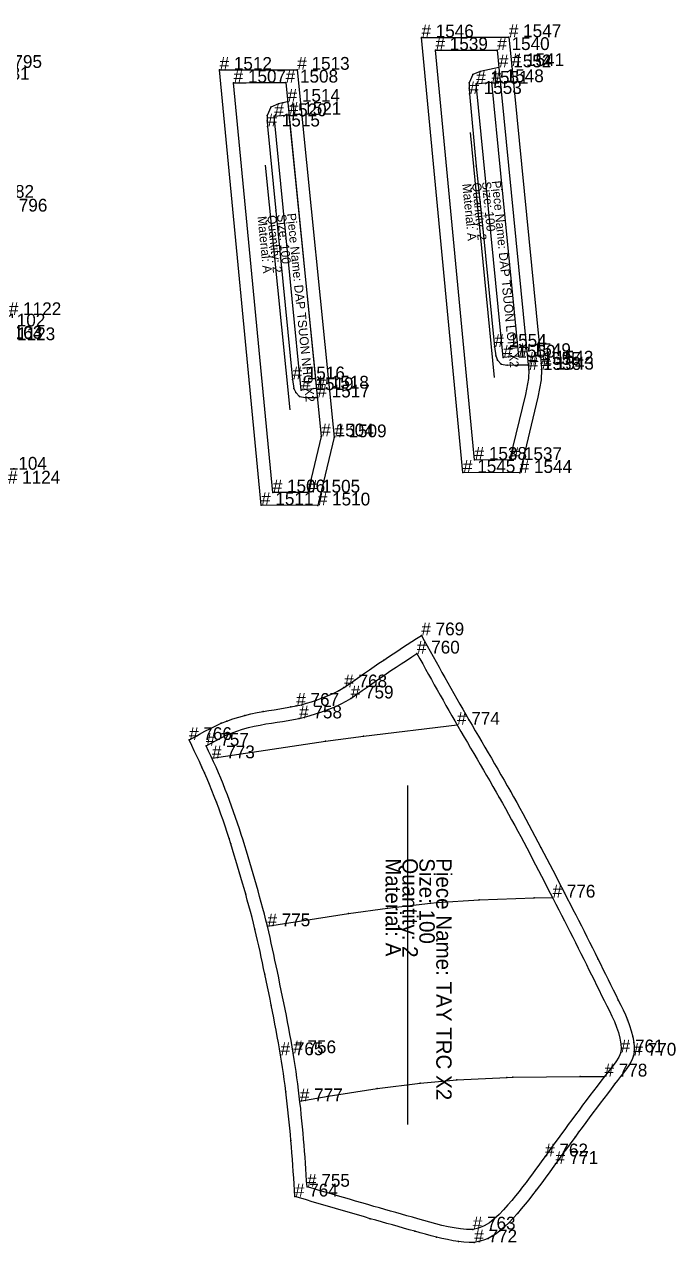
# Model space of a CAD drawing. Header units: metres. Extents: x 0 to 14781, y -73 to 3955.
# Drawn here: x 1433 to 1941, y 1509 to 2461 of the extents above; entities that cross this region are included whole.
import ezdxf

# ---------------------------------------------------------------- set-up
doc = ezdxf.new("R2010")
doc.units = ezdxf.units.M

# ---------------------------------------------------------------- blocks, each defined once
blk = doc.blocks.new('26')
at = {"layer": '1'}
blk.add_lwpolyline([(1643.95, 1545.28), (1643.63, 1550.14), (1643.31, 1555.01), (1642.98, 1559.87), (1642.65, 1564.73), (1642.3, 1569.6), (1641.95, 1574.46), (1641.58, 1579.32), (1641.2, 1584.18), (1640.79, 1589.04), (1640.38, 1593.82), (1639.94, 1598.59), (1639.48, 1603.37), (1639, 1608.14), (1638.49, 1612.91), (1637.97, 1617.68), (1637.41, 1622.44), (1636.83, 1627.2), (1636.22, 1631.96), (1635.58, 1636.71), (1634.92, 1641.46), (1634.22, 1646.2), (1633.5, 1650.94), (1632.74, 1655.67), (1631.92, 1660.56), (1631.07, 1665.44), (1630.19, 1670.32), (1629.29, 1675.19), (1628.36, 1680.06), (1627.41, 1684.93), (1626.45, 1689.79), (1625.47, 1694.65), (1624.48, 1699.51), (1623.47, 1704.36), (1622.47, 1709.22), (1621.46, 1714.07), (1620.45, 1718.93), (1619.53, 1723.35), (1618.6, 1727.77), (1617.67, 1732.18), (1616.73, 1736.6), (1615.77, 1741.01), (1614.78, 1745.42), (1613.77, 1749.81), (1612.72, 1754.2), (1611.59, 1758.76), (1610.43, 1763.32), (1609.23, 1767.86), (1608, 1772.4), (1606.76, 1776.93), (1605.5, 1781.46), (1604.26, 1785.84), (1603.02, 1790.21), (1601.76, 1794.58), (1600.48, 1798.95), (1599.2, 1803.31), (1597.89, 1807.67), (1596.57, 1812.02), (1595.23, 1816.36), (1593.87, 1820.7), (1592.49, 1825.04), (1590.95, 1829.77), (1589.38, 1834.5), (1587.78, 1839.21), (1586.14, 1843.92), (1584.46, 1848.6), (1582.73, 1853.27), (1580.96, 1857.91), (1579.13, 1862.53), (1577.26, 1867.13), (1575.33, 1871.71), (1573.36, 1876.27), (1571.33, 1880.8), (1569.37, 1885.05), (1567.37, 1889.29), (1565.35, 1893.51), (1563.31, 1897.72), (1561.26, 1901.93), (1565.39, 1904.26), (1569.53, 1906.55), (1573.69, 1908.8), (1577.88, 1910.97), (1582.12, 1913.03), (1586.41, 1914.96), (1590.77, 1916.74), (1595.36, 1918.4), (1600.03, 1919.87), (1604.76, 1921.18), (1609.53, 1922.33), (1614.34, 1923.35), (1619.17, 1924.25), (1623.48, 1924.96), (1627.8, 1925.62), (1632.11, 1926.28), (1636.42, 1926.96), (1640.71, 1927.72), (1644.97, 1928.58), (1649, 1929.52), (1653.01, 1930.59), (1656.98, 1931.79), (1660.92, 1933.1), (1664.82, 1934.52), (1669.31, 1936.3), (1673.71, 1938.26), (1678.01, 1940.43), (1682.18, 1942.84), (1682.49, 1943.03), (1685.34, 1944.9), (1688.14, 1946.86), (1690.91, 1948.85), (1694.62, 1951.5), (1698.35, 1954.11), (1702.09, 1956.71), (1705.84, 1959.29), (1709.6, 1961.85), (1713.38, 1964.39), (1717.03, 1966.83), (1720.68, 1969.26), (1724.34, 1971.68), (1728.01, 1974.09), (1731.68, 1976.5), (1735.36, 1978.9), (1739.03, 1981.29), (1742.71, 1983.69), (1745.01, 1979.55), (1747.31, 1975.42), (1749.61, 1971.28), (1751.91, 1967.15), (1754.22, 1963.02), (1756.52, 1958.89), (1758.84, 1954.76), (1761.15, 1950.63), (1763.47, 1946.5), (1765.8, 1942.38), (1768.13, 1938.26), (1770.46, 1934.15), (1772.8, 1930.04), (1775.16, 1925.93), (1777.51, 1921.83), (1779.88, 1917.73), (1782.38, 1913.43), (1784.88, 1909.13), (1787.39, 1904.84), (1789.9, 1900.55), (1792.41, 1896.26), (1794.93, 1891.98), (1797.44, 1887.69), (1799.95, 1883.39), (1802.45, 1879.1), (1804.94, 1874.79), (1807.42, 1870.49), (1809.88, 1866.17), (1812.33, 1861.85), (1814.78, 1857.49), (1817.21, 1853.13), (1819.62, 1848.76), (1822.02, 1844.38), (1824.41, 1839.99), (1826.78, 1835.6), (1829.14, 1831.2), (1831.49, 1826.79), (1833.83, 1822.37), (1836.15, 1817.96), (1838.48, 1813.53), (1840.79, 1809.1), (1843.09, 1804.67), (1845.39, 1800.24), (1847.69, 1795.8), (1849.98, 1791.36), (1852.27, 1786.92), (1854.55, 1782.48), (1856.75, 1778.2), (1858.95, 1773.92), (1861.15, 1769.64), (1863.34, 1765.35), (1865.52, 1761.07), (1867.71, 1756.78), (1869.88, 1752.49), (1872.05, 1748.2), (1874.21, 1743.9), (1876.36, 1739.6), (1878.51, 1735.3), (1880.64, 1730.99), (1882.63, 1726.96), (1884.61, 1722.92), (1886.59, 1718.88), (1888.57, 1714.84), (1890.55, 1710.8), (1892.54, 1706.76), (1894.54, 1702.73), (1896.55, 1698.69), (1898.46, 1694.87), (1900.34, 1691.04), (1902.13, 1687.17), (1903.79, 1683.26), (1905.38, 1678.98), (1906.74, 1674.62), (1907.82, 1670.16), (1908.61, 1665.6), (1908.96, 1662.13), (1908.95, 1658.67), (1908.43, 1655.32), (1907.12, 1651.75), (1905.23, 1648.38), (1903.03, 1645.14), (1900.74, 1642.02), (1898.42, 1638.98), (1896.08, 1635.98), (1893.74, 1632.99), (1890.88, 1629.31), (1888.03, 1625.61), (1885.19, 1621.88), (1882.36, 1618.15), (1879.54, 1614.4), (1876.73, 1610.64), (1873.92, 1606.86), (1871.13, 1603.09), (1868.34, 1599.3), (1865.55, 1595.52), (1862.77, 1591.73), (1860.21, 1588.24), (1857.66, 1584.75), (1855.11, 1581.26), (1852.56, 1577.76), (1850.02, 1574.26), (1847.49, 1570.76), (1845.01, 1567.31), (1842.53, 1563.87), (1840.05, 1560.43), (1837.55, 1556.99), (1835.03, 1553.58), (1832.48, 1550.19), (1829.64, 1546.49), (1826.75, 1542.83), (1823.81, 1539.2), (1820.82, 1535.61), (1817.78, 1532.05), (1814.56, 1528.42), (1811.24, 1524.9), (1807.76, 1521.53), (1804.08, 1518.4), (1801.14, 1516.22), (1798.05, 1514.26), (1794.81, 1512.55), (1791.33, 1511.12), (1787.73, 1510.06), (1784.05, 1509.44), (1779.99, 1509.27), (1775.91, 1509.52), (1771.84, 1510.04), (1767.48, 1510.76), (1763.14, 1511.6), (1758.84, 1512.53), (1754.56, 1513.56), (1750.3, 1514.65), (1746.05, 1515.79), (1741.81, 1516.96), (1737.57, 1518.15), (1733.23, 1519.38), (1728.89, 1520.6), (1724.55, 1521.83), (1720.2, 1523.05), (1715.86, 1524.28), (1711.52, 1525.52), (1707.18, 1526.75), (1702.84, 1527.99), (1698.31, 1529.3), (1693.77, 1530.61), (1689.24, 1531.93), (1684.7, 1533.25), (1680.17, 1534.57), (1675.64, 1535.9), (1671.11, 1537.24), (1666.58, 1538.57), (1662.06, 1539.91), (1657.53, 1541.25), (1653, 1542.59), (1648.48, 1543.94)], close=True, dxfattribs=at)
at = {"layer": '14'}
blk.add_lwpolyline([(1653.43, 1552.92), (1653.12, 1557.56), (1652.81, 1562.19), (1652.49, 1566.83), (1652.17, 1571.46), (1651.84, 1576.1), (1651.49, 1580.73), (1651.13, 1585.37), (1650.75, 1590), (1650.34, 1594.82), (1649.9, 1599.64), (1649.44, 1604.46), (1648.95, 1609.27), (1648.45, 1614.08), (1647.91, 1618.89), (1647.35, 1623.7), (1646.76, 1628.5), (1646.15, 1633.3), (1645.5, 1638.1), (1644.83, 1642.89), (1644.12, 1647.67), (1643.39, 1652.45), (1642.62, 1657.23), (1641.8, 1662.15), (1640.94, 1667.07), (1640.06, 1671.99), (1639.15, 1676.89), (1638.21, 1681.8), (1637.26, 1686.7), (1636.28, 1691.6), (1635.3, 1696.49), (1634.3, 1701.39), (1633.29, 1706.28), (1632.27, 1711.17), (1631.26, 1716.06), (1630.24, 1720.95), (1629.31, 1725.41), (1628.38, 1729.87), (1627.44, 1734.33), (1626.49, 1738.79), (1625.52, 1743.24), (1624.52, 1747.68), (1623.5, 1752.12), (1622.44, 1756.56), (1621.3, 1761.18), (1620.12, 1765.79), (1618.9, 1770.39), (1617.66, 1774.99), (1616.4, 1779.58), (1615.12, 1784.17), (1613.88, 1788.58), (1612.62, 1792.99), (1611.36, 1797.4), (1610.07, 1801.8), (1608.77, 1806.19), (1607.46, 1810.59), (1606.13, 1814.97), (1604.77, 1819.36), (1603.4, 1823.73), (1602.01, 1828.1), (1600.56, 1832.55), (1599.09, 1836.99), (1597.59, 1841.41), (1596.06, 1845.83), (1594.5, 1850.24), (1592.9, 1854.63), (1591.26, 1859.01), (1589.58, 1863.37), (1587.85, 1867.71), (1586.08, 1872.03), (1584.26, 1876.33), (1582.39, 1880.61), (1580.47, 1884.87), (1578.51, 1889.05), (1576.51, 1893.23), (1574.5, 1897.39), (1578.4, 1899.54), (1582.31, 1901.66), (1586.26, 1903.69), (1590.26, 1905.59), (1594.32, 1907.34), (1598.67, 1908.95), (1603.09, 1910.37), (1607.58, 1911.6), (1612.12, 1912.68), (1616.69, 1913.63), (1621.28, 1914.46), (1625.62, 1915.17), (1629.97, 1915.84), (1634.31, 1916.5), (1638.64, 1917.19), (1642.95, 1917.95), (1647.24, 1918.82), (1651.55, 1919.82), (1655.82, 1920.97), (1660.07, 1922.25), (1664.28, 1923.65), (1668.45, 1925.16), (1672.41, 1926.72), (1676.31, 1928.41), (1680.14, 1930.23), (1683.89, 1932.21), (1687.53, 1934.36), (1690.6, 1936.38), (1693.61, 1938.48), (1696.6, 1940.63), (1700.29, 1943.26), (1704, 1945.87), (1707.73, 1948.46), (1711.46, 1951.02), (1715.21, 1953.57), (1718.97, 1956.1), (1723.01, 1958.79), (1727.07, 1961.47), (1731.13, 1964.13), (1735.19, 1966.79), (1739.26, 1969.45), (1741.52, 1965.39), (1743.78, 1961.33), (1746.04, 1957.27), (1748.3, 1953.21), (1750.57, 1949.15), (1752.84, 1945.09), (1755.11, 1941.04), (1757.39, 1936.99), (1759.68, 1932.94), (1761.97, 1928.9), (1764.26, 1924.86), (1766.57, 1920.82), (1768.88, 1916.79), (1771.2, 1912.76), (1773.69, 1908.47), (1776.19, 1904.18), (1778.69, 1899.9), (1781.2, 1895.62), (1783.7, 1891.33), (1786.21, 1887.05), (1788.72, 1882.77), (1791.22, 1878.49), (1793.72, 1874.2), (1796.21, 1869.91), (1798.68, 1865.61), (1801.14, 1861.3), (1803.59, 1856.99), (1806.03, 1852.65), (1808.45, 1848.3), (1810.86, 1843.94), (1813.25, 1839.58), (1815.63, 1835.21), (1817.99, 1830.83), (1820.35, 1826.44), (1822.69, 1822.05), (1825.02, 1817.65), (1827.34, 1813.24), (1829.65, 1808.83), (1831.96, 1804.42), (1834.26, 1800), (1836.55, 1795.58), (1838.84, 1791.16), (1841.12, 1786.73), (1843.4, 1782.3), (1845.68, 1777.87), (1847.87, 1773.6), (1850.07, 1769.33), (1852.26, 1765.05), (1854.44, 1760.78), (1856.62, 1756.5), (1858.8, 1752.23), (1860.97, 1747.95), (1863.13, 1743.67), (1865.29, 1739.38), (1867.43, 1735.1), (1869.57, 1730.81), (1871.7, 1726.52), (1873.68, 1722.51), (1875.65, 1718.5), (1877.61, 1714.49), (1879.58, 1710.47), (1881.56, 1706.45), (1883.54, 1702.42), (1885.53, 1698.39), (1887.54, 1694.36), (1889.59, 1690.24), (1891.6, 1686.09), (1893.49, 1681.91), (1895.2, 1677.66), (1896.67, 1673.33), (1897.82, 1668.89), (1898.59, 1664.34), (1898.81, 1661.07), (1898.48, 1657.89), (1896.91, 1654.09), (1894.58, 1650.56), (1891.67, 1646.62), (1888.73, 1642.8), (1885.77, 1639.02), (1882.9, 1635.34), (1880.05, 1631.63), (1877.2, 1627.9), (1874.37, 1624.16), (1871.54, 1620.4), (1868.72, 1616.63), (1865.91, 1612.85), (1863.11, 1609.06), (1860.31, 1605.26), (1857.52, 1601.47), (1854.74, 1597.68), (1852.17, 1594.18), (1849.61, 1590.69), (1847.05, 1587.19), (1844.5, 1583.68), (1841.95, 1580.17), (1839.41, 1576.65), (1836.94, 1573.23), (1834.48, 1569.8), (1832.01, 1566.39), (1829.54, 1562.99), (1827.05, 1559.62), (1824.55, 1556.29), (1821.85, 1552.76), (1819.1, 1549.26), (1816.28, 1545.78), (1813.37, 1542.29), (1810.34, 1538.76), (1806.98, 1534.98), (1803.45, 1531.3), (1799.73, 1527.85), (1795.83, 1524.8), (1791.73, 1522.29), (1787.41, 1520.47), (1782.87, 1519.51), (1778.1, 1519.45), (1773.25, 1519.98), (1768.39, 1520.77), (1763.59, 1521.71), (1758.84, 1522.78), (1754.12, 1523.96), (1749.43, 1525.21), (1744.76, 1526.51), (1740.09, 1527.84), (1735.79, 1529.05), (1731.48, 1530.27), (1727.17, 1531.49), (1722.86, 1532.7), (1718.55, 1533.92), (1714.24, 1535.15), (1709.93, 1536.37), (1705.61, 1537.6), (1700.86, 1538.97), (1696.11, 1540.34), (1691.36, 1541.72), (1686.61, 1543.11), (1681.87, 1544.5), (1677.12, 1545.9), (1672.38, 1547.3), (1667.64, 1548.7), (1662.9, 1550.11), (1658.16, 1551.51)], close=True, dxfattribs=at)
at = {"layer": '2'}
for p in [(1742.71, 1983.69), (1739.26, 1969.45), (1682.49, 1943.03), (1687.53, 1934.36), (1644.97, 1928.58), (1647.24, 1918.82), (1770.6, 1913.87), (1561.26, 1901.93), (1574.5, 1897.39), (1579.17, 1887.62), (1845.19, 1778.85), (1622.46, 1756.4), (1642.62, 1657.23), (1898.48, 1657.89), (1632.74, 1655.67), (1908.43, 1655.32), (1885.77, 1639.02), (1647.83, 1619.7), (1839.41, 1576.65), (1847.49, 1570.76), (1653.43, 1552.92), (1643.95, 1545.28), (1782.87, 1519.51), (1784.05, 1509.44)]:
    blk.add_point(p, dxfattribs=at)
at = {"layer": '3'}
for p in [(1713.38, 1964.39), (1682.18, 1942.84), (1682.49, 1943.03), (1690.91, 1948.85), (1660.92, 1933.1), (1664.82, 1934.52), (1678.01, 1940.43), (1619.17, 1924.25), (1640.71, 1927.72), (1644.97, 1928.58), (1586.41, 1914.96), (1590.77, 1916.74), (1604.76, 1921.18), (1777.51, 1921.83), (1779.88, 1917.73), (1577.88, 1910.97), (1697.41, 1904.97), (1667.81, 1900.93), (1571.33, 1880.8), (1573.36, 1876.27), (1812.33, 1861.85), (1582.73, 1853.27), (1592.49, 1825.04), (1593.87, 1820.7), (1836.15, 1817.96), (1605.5, 1781.46), (1854.55, 1782.48), (1716.39, 1770.57), (1749.92, 1774.49), (1754.72, 1774.94), (1787.99, 1777.18), (1830.88, 1778.56), (1685.82, 1766.29), (1612.72, 1754.2), (1880.64, 1730.99), (1620.45, 1718.93), (1625.47, 1694.65), (1896.55, 1698.69), (1903.79, 1683.26), (1907.82, 1670.16), (1908.61, 1665.6), (1908.95, 1658.67), (1632.74, 1655.67), (1905.23, 1648.38), (1908.43, 1655.32), (1809.42, 1638.37), (1814.29, 1638.51), (1866.71, 1639.05), (1903.03, 1645.14), (1708.13, 1629.77), (1741.67, 1633.93), (1770.51, 1636.48), (1893.74, 1632.99), (1636.83, 1627.2), (1669.98, 1623.71), (1862.77, 1591.73), (1865.55, 1595.52), (1640.79, 1589.04), (1847.49, 1570.76), (1832.48, 1550.19), (1702.84, 1527.99), (1817.78, 1532.05), (1737.57, 1518.15), (1754.56, 1513.56), (1798.05, 1514.26), (1804.08, 1518.4), (1807.76, 1521.53), (1771.84, 1510.04), (1784.05, 1509.44), (1787.73, 1510.06), (1794.81, 1512.55)]:
    blk.add_point(p, dxfattribs=at)
at = {"layer": '4'}
for p in [(1682.18, 1942.84, 7), (1687.53, 1934.36, 7), (1803.59, 1856.99, 7), (1812.33, 1861.85, 7), (1839.41, 1576.65, 6), (1847.49, 1570.76, 6)]:
    blk.add_point(p, dxfattribs=at)
at = {"layer": '7'}
blk.add_line((1731.92, 1866.42), (1731.92, 1601.54), dxfattribs=at)
at = {"layer": '8'}
for points in [[(1579.17, 1887.62), (1667.81, 1900.93), (1697.41, 1904.97), (1770.6, 1913.87)], [(1622.46, 1756.4), (1685.82, 1766.29), (1716.39, 1770.57), (1749.92, 1774.49), (1754.72, 1774.94), (1787.99, 1777.18), (1830.88, 1778.56), (1845.19, 1778.85)], [(1647.83, 1619.7), (1669.98, 1623.71), (1708.13, 1629.77), (1741.67, 1633.93), (1770.51, 1636.48), (1809.42, 1638.37), (1814.29, 1638.51), (1866.71, 1639.05), (1885.77, 1639.02)]]:
    blk.add_lwpolyline(points, dxfattribs=at)
at = {"layer": '1'}
for s, p in [('Material: A', (1714.76, 1809.58)), ('Quantity: 2', (1727.96, 1809.58)), ('Size: 100', (1741.16, 1809.58)), ('Piece Name: TAY TRC X2', (1754.36, 1809.58))]:
    blk.add_text(s, height=12, rotation=270, dxfattribs=at).set_placement(p)
at = {"layer": '2'}
for s, p in [('# 769', (1742.71, 1983.69)), ('# 760', (1739.26, 1969.45)), ('# 768', (1682.49, 1943.03)), ('# 759', (1687.53, 1934.36)), ('# 767', (1644.97, 1928.58)), ('# 758', (1647.24, 1918.82)), ('# 774', (1770.6, 1913.87)), ('# 766', (1561.26, 1901.93)), ('# 757', (1574.5, 1897.39)), ('# 773', (1579.17, 1887.62)), ('# 776', (1845.19, 1778.85)), ('# 775', (1622.46, 1756.4)), ('# 765', (1632.74, 1655.67)), ('# 756', (1642.62, 1657.23)), ('# 761', (1898.48, 1657.89)), ('# 770', (1908.43, 1655.32)), ('# 778', (1885.77, 1639.02)), ('# 777', (1647.83, 1619.7)), ('# 762', (1839.41, 1576.65)), ('# 771', (1847.49, 1570.76)), ('# 755', (1653.43, 1552.92)), ('# 764', (1643.95, 1545.28)), ('# 763', (1782.87, 1519.51)), ('# 772', (1784.05, 1509.44))]:
    blk.add_text(s, height=10, dxfattribs=at).set_placement(p)
blk = doc.blocks.new('27')
at = {"layer": '2'}
for s, p in [('# 795', (1412.88, 2426.96)), ('# 781', (1403.22, 2417.68)), ('# 782', (1406.66, 2325.49)), ('# 796', (1417.07, 2314.73))]:
    blk.add_text(s, height=10, dxfattribs=at).set_placement(p)
blk = doc.blocks.new('45')
at = {"layer": '2'}
for s, p in [('# 1122', (1420.49, 2233.83)), ('# 1102', (1408.06, 2224.98)), ('# 1103', (1405.74, 2215.39)), ('# 1164', (1405.74, 2215.03)), ('# 1123', (1415.75, 2214.26)), ('# 1104', (1409.3, 2113.06)), ('# 1124', (1419.71, 2102.26))]:
    blk.add_text(s, height=10, dxfattribs=at).set_placement(p)
blk = doc.blocks.new('62')
at = {"layer": '1'}
blk.add_lwpolyline([(1674.69, 2138.4), (1661.85, 2085.14), (1617.53, 2085.44), (1585.09, 2425.43), (1589.48, 2425.43), (1593.86, 2425.43), (1598.25, 2425.43), (1602.64, 2425.43), (1607.03, 2425.43), (1611.41, 2425.44), (1615.8, 2425.44), (1620.19, 2425.45), (1624.46, 2425.46), (1628.72, 2425.46), (1632.99, 2425.47), (1637.26, 2425.49), (1641.52, 2425.5), (1645.79, 2425.51)], close=True, dxfattribs=at)
at = {"layer": '14'}
blk.add_lwpolyline([(1664.57, 2139.09), (1653.99, 2095.19), (1626.63, 2095.38), (1596.09, 2415.43), (1600.91, 2415.43), (1605.73, 2415.43), (1610.56, 2415.44), (1615.38, 2415.44), (1620.2, 2415.45), (1624.34, 2415.46), (1628.48, 2415.47), (1632.61, 2415.48), (1636.75, 2415.49)], close=True, dxfattribs=at)
at = {"layer": '2'}
for p in [(1585.09, 2425.43), (1645.79, 2425.51), (1596.09, 2415.43), (1636.75, 2415.49), (1638.25, 2400.53), (1627.84, 2389.21), (1639.28, 2390.33), (1622.57, 2381.21), (1642.06, 2183.66), (1648.88, 2175.25), (1660.81, 2176.42), (1661.5, 2169.52), (1664.57, 2139.09), (1674.69, 2138.4), (1626.63, 2095.38), (1653.99, 2095.19), (1617.53, 2085.44), (1661.85, 2085.14)]:
    blk.add_point(p, dxfattribs=at)
at = {"layer": '3'}
for p in [(1620.19, 2425.45), (1631, 2398.8), (1634.62, 2399.73), (1622.33, 2389.91), (1625.24, 2396.36), (1622.25, 2385.68), (1622.57, 2381.21), (1628.91, 2315.35), (1632.77, 2278.48), (1642.06, 2183.66), (1643.2, 2176.6), (1644.57, 2173.31), (1647.48, 2170.18), (1652.1, 2169.42), (1660.32, 2169.51)]:
    blk.add_point(p, dxfattribs=at)
at = {"layer": '7'}
blk.add_line((1620.71, 2350.96), (1639.94, 2159.86), dxfattribs=at)
at = {"layer": '8'}
blk.add_lwpolyline([(1638.25, 2400.53), (1634.62, 2399.73), (1631, 2398.8), (1625.24, 2396.36), (1622.33, 2389.91), (1622.25, 2385.68), (1622.57, 2381.21), (1628.91, 2315.35), (1632.77, 2278.48), (1642.06, 2183.66), (1643.2, 2176.6), (1644.57, 2173.31), (1647.48, 2170.18), (1652.1, 2169.42), (1660.32, 2169.51), (1661.5, 2169.52)], dxfattribs=at)
blk.add_lwpolyline([(1660.81, 2176.42), (1648.88, 2175.25), (1627.84, 2389.21), (1639.28, 2390.33)], close=True, dxfattribs=at)
at = {"layer": '1'}
for s, p in [('Piece Name: DAP TSUON NHO X2', (1637.67, 2313.14)), ('Material: A', (1614.69, 2310.82)), ('Quantity: 2', (1622.35, 2311.59)), ('Size: 100', (1630.01, 2312.37))]:
    blk.add_text(s, height=7, rotation=275.74714, dxfattribs=at).set_placement(p)
at = {"layer": '2'}
for s, p in [('# 1512', (1585.09, 2425.43)), ('# 1513', (1645.79, 2425.51)), ('# 1507', (1596.09, 2415.43)), ('# 1508', (1636.75, 2415.49)), ('# 1514', (1638.25, 2400.53)), ('# 1520', (1627.84, 2389.21)), ('# 1521', (1639.28, 2390.33)), ('# 1515', (1622.57, 2381.21)), ('# 1516', (1642.06, 2183.66)), ('# 1519', (1648.88, 2175.25)), ('# 1518', (1660.81, 2176.42)), ('# 1517', (1661.5, 2169.52)), ('# 1504', (1664.57, 2139.09)), ('# 1509', (1674.69, 2138.4)), ('# 1506', (1626.63, 2095.38)), ('# 1505', (1653.99, 2095.19)), ('# 1511', (1617.53, 2085.44)), ('# 1510', (1661.85, 2085.14))]:
    blk.add_text(s, height=10, dxfattribs=at).set_placement(p)
blk = doc.blocks.new('64')
at = {"layer": '1'}
blk.add_lwpolyline([(1813.32, 2428.39), (1824.75, 2312.18), (1836.2, 2195.97), (1836.63, 2191.32), (1836.42, 2183.28), (1833.81, 2169.68), (1819.55, 2110.54), (1775.23, 2110.85), (1742.79, 2450.83), (1747.18, 2450.84), (1751.57, 2450.84), (1755.95, 2450.84), (1760.34, 2450.84), (1764.73, 2450.84), (1769.12, 2450.85), (1773.5, 2450.85), (1777.89, 2450.86), (1782.64, 2450.87), (1787.38, 2450.88), (1792.12, 2450.89), (1796.86, 2450.9), (1801.61, 2450.91), (1806.35, 2450.93), (1811.09, 2450.94)], close=True, dxfattribs=at)
at = {"layer": '14'}
blk.add_lwpolyline([(1803.37, 2427.41), (1814.79, 2311.2), (1826.24, 2195.02), (1826.62, 2190.99), (1826.44, 2184.36), (1824.03, 2171.8), (1811.69, 2120.6), (1784.33, 2120.79), (1753.79, 2440.84), (1758.61, 2440.84), (1763.44, 2440.84), (1768.26, 2440.85), (1773.08, 2440.85), (1777.91, 2440.86), (1782.73, 2440.87), (1787.56, 2440.88), (1792.38, 2440.89), (1797.21, 2440.9), (1802.03, 2440.92)], close=True, dxfattribs=at)
at = {"layer": '2'}
for p in [(1742.79, 2450.83), (1811.09, 2450.94), (1753.79, 2440.84), (1802.03, 2440.92), (1803.37, 2427.41), (1803.37, 2427.41), (1813.32, 2428.39), (1785.55, 2414.62), (1797.48, 2415.79), (1780.27, 2406.62), (1799.77, 2209.07), (1806.59, 2200.66), (1818.65, 2201.84), (1826.24, 2195.02), (1826.24, 2195.02), (1826.62, 2190.99), (1836.2, 2195.97), (1836.63, 2191.32), (1784.33, 2120.79), (1811.69, 2120.6), (1775.23, 2110.85), (1819.55, 2110.54)]:
    blk.add_point(p, dxfattribs=at)
at = {"layer": '3'}
for p in [(1777.89, 2450.86), (1782.95, 2421.77), (1788.7, 2424.21), (1779.97, 2411.09), (1780.06, 2415.33), (1780.27, 2406.62), (1785.58, 2350.09), (1790.48, 2303.89), (1799.77, 2209.07), (1800.9, 2202.01), (1802.27, 2198.72), (1805.19, 2195.59), (1809.8, 2194.83), (1818.03, 2194.92)]:
    blk.add_point(p, dxfattribs=at)
at = {"layer": '7'}
blk.add_line((1780.8, 2376.39), (1799.61, 2185.23), dxfattribs=at)
at = {"layer": '8'}
blk.add_lwpolyline([(1803.37, 2427.41), (1788.7, 2424.21), (1782.95, 2421.77), (1780.06, 2415.33), (1779.97, 2411.09), (1780.27, 2406.62), (1785.58, 2350.09), (1790.48, 2303.89), (1799.77, 2209.07), (1800.9, 2202.01), (1802.27, 2198.72), (1805.19, 2195.59), (1809.8, 2194.83), (1818.03, 2194.92), (1826.24, 2195.02)], dxfattribs=at)
blk.add_lwpolyline([(1797.48, 2415.79), (1818.65, 2201.84), (1806.59, 2200.66), (1785.55, 2414.62)], close=True, dxfattribs=at)
at = {"layer": '1'}
for s, p in [('Material: A', (1774.69, 2336.26)), ('Quantity: 2', (1782.36, 2337.02)), ('Size: 100', (1790.02, 2337.77)), ('Piece Name: DAP TSUON LON X2', (1797.68, 2338.52))]:
    blk.add_text(s, height=7, rotation=275.61824, dxfattribs=at).set_placement(p)
at = {"layer": '2'}
for s, p in [('# 1546', (1742.79, 2450.83)), ('# 1547', (1811.09, 2450.94)), ('# 1539', (1753.79, 2440.84)), ('# 1540', (1802.03, 2440.92)), ('# 1534', (1803.37, 2427.41)), ('# 1552', (1803.37, 2427.41)), ('# 1541', (1813.32, 2428.39)), ('# 1551', (1785.55, 2414.62)), ('# 1548', (1797.48, 2415.79)), ('# 1553', (1780.27, 2406.62)), ('# 1554', (1799.77, 2209.07)), ('# 1550', (1806.59, 2200.66)), ('# 1549', (1818.65, 2201.84)), ('# 1535', (1826.24, 2195.02)), ('# 1555', (1826.24, 2195.02)), ('# 1536', (1826.62, 2190.99)), ('# 1542', (1836.2, 2195.97)), ('# 1543', (1836.63, 2191.32)), ('# 1538', (1784.33, 2120.79)), ('# 1537', (1811.69, 2120.6)), ('# 1545', (1775.23, 2110.85)), ('# 1544', (1819.55, 2110.54))]:
    blk.add_text(s, height=10, dxfattribs=at).set_placement(p)

msp = doc.modelspace()

# ---------------------------------------------------------------- block references
at = {"layer": '1'}
for name in ['64', '27', '62', '45', '26']:
    msp.add_blockref(name, (0, 0), dxfattribs=at)

doc.saveas('drawing.dxf')
